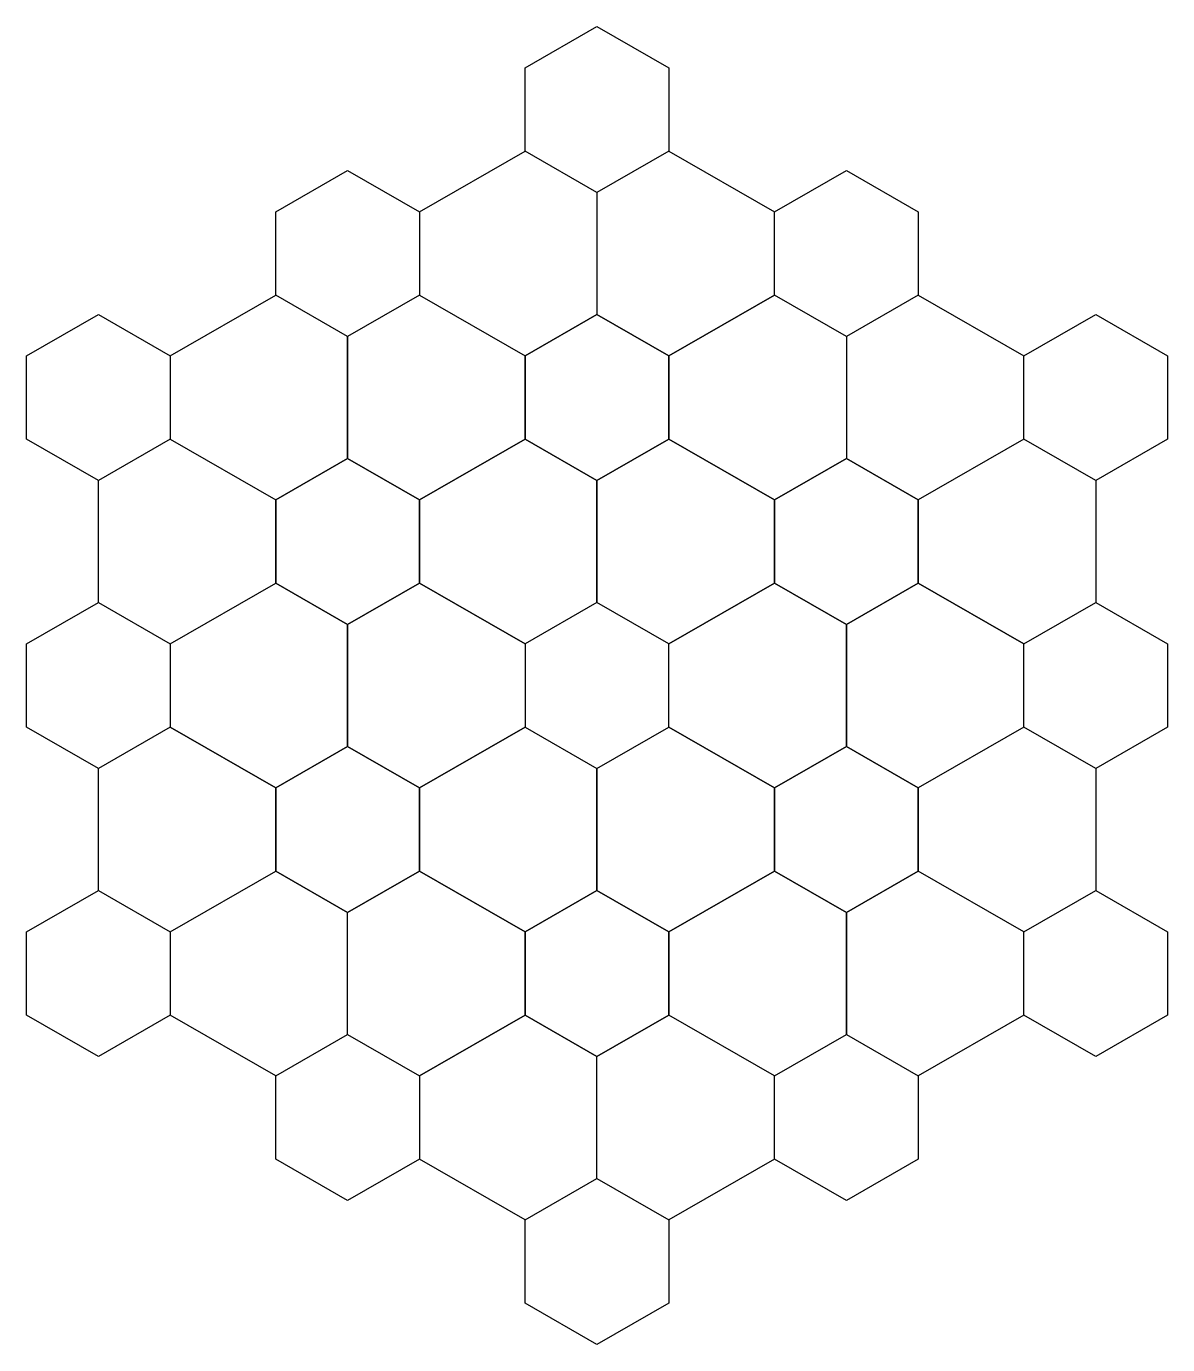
# Model space of a CAD drawing. Header units: millimetres. Extents: x -112 to 285, y -179 to 279.
import ezdxf

# ---------------------------------------------------------------- set-up
doc = ezdxf.new("R2010")
doc.units = ezdxf.units.MM
doc.layers.get('0').update_dxf_attribs({"linetype": 'CONTINUOUS'})

msp = doc.modelspace()

# ---------------------------------------------------------------- linework, layer by layer
for p, q in [((25, 214.43), (61.6, 235.57)), ((111.6, 235.57), (148.21, 214.43)), ((86.6, 221.13), (86.6, 178.87)), ((-61.6, 164.43), (-25, 185.57)), ((25, 185.57), (61.6, 164.43)), ((25, 185.57), (61.6, 164.43)), ((111.6, 164.43), (148.21, 185.57)), ((148.21, 185.57), (111.6, 164.43)), ((198.21, 185.57), (234.81, 164.43)), ((86.6, 178.87), (61.6, 164.43)), ((86.6, 178.87), (61.6, 164.43)), ((111.6, 164.43), (86.6, 178.87)), ((111.6, 164.43), (86.6, 178.87)), ((0, 128.87), (0, 171.13)), ((0, 171.13), (0, 128.87)), ((173.21, 171.13), (173.21, 128.87)), ((173.21, 171.13), (173.21, 128.87)), ((61.6, 164.43), (61.6, 135.57)), ((61.6, 164.43), (61.6, 135.57)), ((111.6, 135.57), (111.6, 164.43)), ((111.6, 135.57), (111.6, 164.43)), ((-61.6, 135.57), (-25, 114.43)), ((25, 114.43), (61.6, 135.57)), ((61.6, 135.57), (25, 114.43)), ((61.6, 135.57), (86.6, 121.13)), ((61.6, 135.57), (86.6, 121.13)), ((86.6, 121.13), (111.6, 135.57)), ((86.6, 121.13), (111.6, 135.57)), ((111.6, 135.57), (148.21, 114.43)), ((148.21, 114.43), (111.6, 135.57)), ((234.81, 135.57), (198.21, 114.43)), ((0, 128.87), (-25, 114.43)), ((0, 128.87), (-25, 114.43)), ((25, 114.43), (0, 128.87)), ((25, 114.43), (0, 128.87)), ((173.21, 128.87), (148.21, 114.43)), ((173.21, 128.87), (148.21, 114.43)), ((198.21, 114.43), (173.21, 128.87)), ((198.21, 114.43), (173.21, 128.87)), ((-86.6, 78.87), (-86.6, 121.13)), ((86.6, 78.87), (86.6, 121.13)), ((86.6, 78.87), (86.6, 121.13)), ((86.6, 121.13), (86.6, 78.87)), ((259.81, 121.13), (259.81, 78.87)), ((-25, 114.43), (-25, 85.57)), ((-25, 114.43), (-25, 85.57)), ((25, 85.57), (25, 114.43)), ((25, 85.57), (25, 114.43)), ((148.21, 114.43), (148.21, 85.57)), ((148.21, 114.43), (148.21, 85.57)), ((198.21, 85.57), (198.21, 114.43)), ((198.21, 85.57), (198.21, 114.43)), ((-61.6, 64.43), (-25, 85.57)), ((-61.6, 64.43), (-25, 85.57)), ((-25, 85.57), (0, 71.13)), ((-25, 85.57), (0, 71.13)), ((0, 71.13), (25, 85.57)), ((0, 71.13), (25, 85.57)), ((25, 85.57), (61.6, 64.43)), ((61.6, 64.43), (25, 85.57)), ((61.6, 64.43), (25, 85.57)), ((111.6, 64.43), (148.21, 85.57)), ((111.6, 64.43), (148.21, 85.57)), ((148.21, 85.57), (111.6, 64.43)), ((148.21, 85.57), (173.21, 71.13)), ((148.21, 85.57), (173.21, 71.13)), ((173.21, 71.13), (198.21, 85.57)), ((173.21, 71.13), (198.21, 85.57)), ((198.21, 85.57), (234.81, 64.43)), ((234.81, 64.43), (198.21, 85.57)), ((86.6, 78.87), (61.6, 64.43)), ((86.6, 78.87), (61.6, 64.43)), ((86.6, 78.87), (61.6, 64.43)), ((86.6, 78.87), (61.6, 64.43)), ((86.6, 78.87), (61.6, 64.43)), ((86.6, 78.87), (61.6, 64.43)), ((111.6, 64.43), (86.6, 78.87)), ((111.6, 64.43), (86.6, 78.87)), ((111.6, 64.43), (86.6, 78.87)), ((111.6, 64.43), (86.6, 78.87)), ((111.6, 64.43), (86.6, 78.87)), ((111.6, 64.43), (86.6, 78.87)), ((0, 71.13), (0, 28.87)), ((0, 28.87), (0, 71.13)), ((173.21, 71.13), (173.21, 28.87)), ((173.21, 28.87), (173.21, 71.13)), ((61.6, 64.43), (61.6, 35.57)), ((61.6, 64.43), (61.6, 35.57)), ((61.6, 64.43), (61.6, 35.57)), ((61.6, 64.43), (61.6, 35.57)), ((61.6, 64.43), (61.6, 35.57)), ((61.6, 64.43), (61.6, 35.57)), ((111.6, 35.57), (111.6, 64.43)), ((111.6, 35.57), (111.6, 64.43)), ((111.6, 35.57), (111.6, 64.43)), ((111.6, 35.57), (111.6, 64.43)), ((111.6, 35.57), (111.6, 64.43)), ((111.6, 35.57), (111.6, 64.43)), ((-61.6, 35.57), (-25, 14.43)), ((-25, 14.43), (-61.6, 35.57)), ((61.6, 35.57), (25, 14.43)), ((25, 14.43), (61.6, 35.57)), ((61.6, 35.57), (25, 14.43)), ((61.6, 35.57), (86.6, 21.13)), ((61.6, 35.57), (86.6, 21.13)), ((61.6, 35.57), (86.6, 21.13)), ((61.6, 35.57), (86.6, 21.13)), ((61.6, 35.57), (86.6, 21.13)), ((61.6, 35.57), (86.6, 21.13)), ((86.6, 21.13), (111.6, 35.57)), ((86.6, 21.13), (111.6, 35.57)), ((86.6, 21.13), (111.6, 35.57)), ((86.6, 21.13), (111.6, 35.57)), ((86.6, 21.13), (111.6, 35.57)), ((86.6, 21.13), (111.6, 35.57)), ((111.6, 35.57), (148.21, 14.43)), ((111.6, 35.57), (148.21, 14.43)), ((148.21, 14.43), (111.6, 35.57)), ((234.81, 35.57), (198.21, 14.43)), ((234.81, 35.57), (198.21, 14.43)), ((0, 28.87), (-25, 14.43)), ((0, 28.87), (-25, 14.43)), ((25, 14.43), (0, 28.87)), ((25, 14.43), (0, 28.87)), ((173.21, 28.87), (148.21, 14.43)), ((173.21, 28.87), (148.21, 14.43)), ((198.21, 14.43), (173.21, 28.87)), ((198.21, 14.43), (173.21, 28.87)), ((-86.6, -21.13), (-86.6, 21.13)), ((86.6, 21.13), (86.6, -21.13)), ((86.6, 21.13), (86.6, -21.13)), ((86.6, -21.13), (86.6, 21.13)), ((259.81, 21.13), (259.81, -21.13)), ((-25, 14.43), (-25, -14.43)), ((-25, 14.43), (-25, -14.43)), ((25, -14.43), (25, 14.43)), ((25, -14.43), (25, 14.43)), ((148.21, 14.43), (148.21, -14.43)), ((148.21, 14.43), (148.21, -14.43)), ((198.21, -14.43), (198.21, 14.43)), ((198.21, -14.43), (198.21, 14.43)), ((-61.6, -35.57), (-25, -14.43)), ((-25, -14.43), (0, -28.87)), ((-25, -14.43), (0, -28.87)), ((0, -28.87), (25, -14.43)), ((0, -28.87), (25, -14.43)), ((61.6, -35.57), (25, -14.43)), ((25, -14.43), (61.6, -35.57)), ((148.21, -14.43), (111.6, -35.57)), ((111.6, -35.57), (148.21, -14.43)), ((148.21, -14.43), (173.21, -28.87)), ((148.21, -14.43), (173.21, -28.87)), ((173.21, -28.87), (198.21, -14.43)), ((173.21, -28.87), (198.21, -14.43)), ((234.81, -35.57), (198.21, -14.43)), ((86.6, -21.13), (61.6, -35.57)), ((86.6, -21.13), (61.6, -35.57)), ((111.6, -35.57), (86.6, -21.13)), ((111.6, -35.57), (86.6, -21.13)), ((0, -71.13), (0, -28.87)), ((0, -71.13), (0, -28.87)), ((173.21, -28.87), (173.21, -71.13)), ((173.21, -71.13), (173.21, -28.87)), ((61.6, -35.57), (61.6, -64.43)), ((61.6, -35.57), (61.6, -64.43)), ((111.6, -64.43), (111.6, -35.57)), ((111.6, -64.43), (111.6, -35.57)), ((-25, -85.57), (-61.6, -64.43)), ((61.6, -64.43), (25, -85.57)), ((25, -85.57), (61.6, -64.43)), ((61.6, -64.43), (86.6, -78.87)), ((61.6, -64.43), (86.6, -78.87)), ((86.6, -78.87), (111.6, -64.43)), ((86.6, -78.87), (111.6, -64.43)), ((148.21, -85.57), (111.6, -64.43)), ((148.21, -85.57), (111.6, -64.43)), ((234.81, -64.43), (198.21, -85.57)), ((86.6, -121.13), (86.6, -78.87)), ((61.6, -135.57), (25, -114.43)), ((148.21, -114.43), (111.6, -135.57))]:
    msp.add_line(p, q)
for points in [[(111.6, 235.57), (86.6, 221.13), (61.6, 235.57), (61.6, 264.43), (86.6, 278.87), (111.6, 264.43)], [(25, 185.57), (0, 171.13), (-25, 185.57), (-25, 214.43), (0, 228.87), (25, 214.43)], [(0, 228.87), (25, 214.43), (25, 185.57), (0, 171.13), (-25, 185.57), (-25, 214.43)], [(198.21, 214.43), (198.21, 185.57), (173.21, 171.13), (148.21, 185.57), (148.21, 214.43), (173.21, 228.87)], [(173.21, 171.13), (148.21, 185.57), (148.21, 214.43), (173.21, 228.87), (198.21, 214.43), (198.21, 185.57)], [(-61.6, 164.43), (-61.6, 135.57), (-86.6, 121.13), (-111.6, 135.57), (-111.6, 164.43), (-86.6, 178.87)], [(86.6, 121.13), (61.6, 135.57), (61.6, 164.43), (86.6, 178.87), (111.6, 164.43), (111.6, 135.57)], [(259.81, 121.13), (234.81, 135.57), (234.81, 164.43), (259.81, 178.87), (284.81, 164.43), (284.81, 135.57)], [(25, 85.57), (0, 71.13), (-25, 85.57), (-25, 114.43), (0, 128.87), (25, 114.43)], [(148.21, 85.57), (148.21, 114.43), (173.21, 128.87), (198.21, 114.43), (198.21, 85.57), (173.21, 71.13)], [(-61.6, 64.43), (-61.6, 35.57), (-86.6, 21.13), (-111.6, 35.57), (-111.6, 64.43), (-86.6, 78.87)], [(-111.6, 64.43), (-86.6, 78.87), (-61.6, 64.43), (-61.6, 35.57), (-86.6, 21.13), (-111.6, 35.57)], [(284.81, 35.57), (259.81, 21.13), (234.81, 35.57), (234.81, 64.43), (259.81, 78.87), (284.81, 64.43)], [(234.81, 35.57), (234.81, 64.43), (259.81, 78.87), (284.81, 64.43), (284.81, 35.57), (259.81, 21.13)], [(25, 14.43), (25, -14.43), (0, -28.87), (-25, -14.43), (-25, 14.43), (0, 28.87)], [(148.21, 14.43), (173.21, 28.87), (198.21, 14.43), (198.21, -14.43), (173.21, -28.87), (148.21, -14.43)], [(-86.6, -21.13), (-61.6, -35.57), (-61.6, -64.43), (-86.6, -78.87), (-111.6, -64.43), (-111.6, -35.57)], [(61.6, -64.43), (61.6, -35.57), (86.6, -21.13), (111.6, -35.57), (111.6, -64.43), (86.6, -78.87)], [(234.81, -64.43), (234.81, -35.57), (259.81, -21.13), (284.81, -35.57), (284.81, -64.43), (259.81, -78.87)], [(-25, -85.57), (0, -71.13), (25, -85.57), (25, -114.43), (0, -128.87), (-25, -114.43)], [(0, -71.13), (25, -85.57), (25, -114.43), (0, -128.87), (-25, -114.43), (-25, -85.57)], [(173.21, -128.87), (148.21, -114.43), (148.21, -85.57), (173.21, -71.13), (198.21, -85.57), (198.21, -114.43)], [(148.21, -85.57), (173.21, -71.13), (198.21, -85.57), (198.21, -114.43), (173.21, -128.87), (148.21, -114.43)], [(61.6, -135.57), (86.6, -121.13), (111.6, -135.57), (111.6, -164.43), (86.6, -178.87), (61.6, -164.43)]]:
    msp.add_lwpolyline(points, close=True)

doc.saveas('drawing.dxf')
